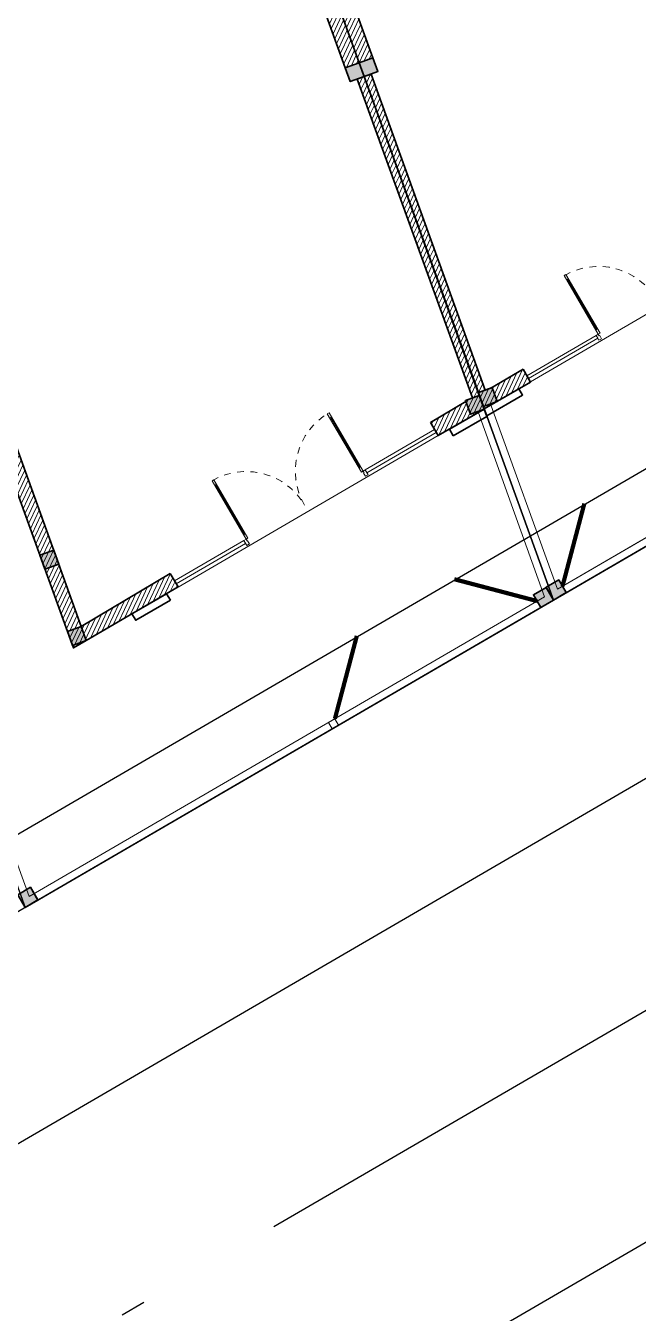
# Model space of a CAD drawing. Header units: millimetres. Extents: x 567980 to 569372, y 2065777 to 2066674.
# Drawn here: x 568719.97 to 568729.14, y 2066227.02 to 2066246.29 of the extents above; entities that cross this region are included whole.
import ezdxf

# ---------------------------------------------------------------- set-up
doc = ezdxf.new("R2010")
doc.units = ezdxf.units.MM
for name, pattern in [('ACAD_ISO10W100', [18.5, 12, -3, 0.5, -3]), ('CENTER', [3, 1.5, -0.5, 0.5, -0.5]), ('HIDDEN2', [0.1875, 0.125, -0.0625])]:
    doc.linetypes.add(name, pattern=pattern)
for name, color, linetype, lineweight in [('A-COT VACH', 2, 'Continuous', 35), ('A-CUA', 25, 'Continuous', 5), ('A-HATCH', 251, 'Continuous', 5), ('A-NET THAY', 125, 'Continuous', 18), ('A-TUONG', 255, 'Continuous', 35), ('boDnv', 54, 'Continuous', 25), ('i_Cua', 252, 'Continuous', 13)]:
    doc.layers.add(name, color=color, linetype=linetype, lineweight=lineweight)
for name, color, linetype in [('ChiaLo', 128, 'CENTER'), ('datOlienke', 42, 'Continuous'), ('LogDg', 7, 'Continuous'), ('LoLK', 6, 'Continuous'), ('QUYEN', 7, 'Continuous'), ('TimDg', 222, 'Continuous'), ('ViaHeS', 32, 'Continuous')]:
    doc.layers.add(name, color=color, linetype=linetype)
doc.styles.add('rms', font='romans.shx', dxfattribs={"width": 0.7, "bigfont": 'vns.shx'})
doc.linetypes.add('ADL', pattern='A,0.125,-0.15,["++",rms,S=0.5,R=0,X=0,Y=-0.2245],-1.35,1.125', length=2.75)
pattern_1 = [(45.000061, (-261.709484, 750.471243), (-0.039774799, 0.039774714), [])]
pattern_2 = [(45.000061, (-272.24586, 729.718506), (-0.039774799, 0.039774714), [])]

# ---------------------------------------------------------------- blocks, each defined once
blk = doc.blocks.new('NEN')
at = {"layer": 'boDnv', "color": 10, "linetype": 'ADL', "ltscale": 0.25}
blk.add_lwpolyline([(9.135, -145.213), (3.993, -143.345), (-37.434, -28.806), (-34.864, -22.833), (-8.048, -11.144), (-2.559, -13.506), (37.289, -123.679), (34.915, -130.214)], close=True, dxfattribs=at)
at = {"layer": 'ChiaLo', "ltscale": 5}
blk.add_lwpolyline([(30.389, -134.004), (25.268, -119.843)], dxfattribs=at)
at = {"layer": 'datOlienke'}
blk.add_lwpolyline([(9.234, -146.312), (3.211, -144.125), (-38.509, -28.774), (-35.626, -22.074), (-8.05, -10.054), (-1.766, -12.758), (38.353, -123.68), (35.731, -130.896)], close=True, dxfattribs=at)
at = {"layer": 'LogDg'}
for points in [[(-9.552, -7.434), (-39.866, -20.643, 0.395629), (-44.194, -30.698), (-2.582, -145.746, 0.467936), (8.964, -149.94), (37.955, -133.073, 0.362457), (41.455, -123.437), (1.167, -12.047, 0.433046)], [(102.332, -147.108), (88.886, -120.223, 0.432836), (77.708, -116.887), (8.523, -157.138, 0.362457), (5.023, -166.774), (15.394, -195.448, 0.467936), (26.94, -199.642), (99.2, -157.601, 0.395833)]]:
    blk.add_lwpolyline(points, format="xyb", close=True, dxfattribs=at)
at = {"layer": 'LoLK'}
for points in [[(38.353, -123.68), (35.612, -116.102), (25.268, -119.843), (30.389, -134.004), (35.731, -130.896)], [(25.268, -119.843), (16.804, -122.904), (22.483, -138.604), (30.389, -134.004)]]:
    blk.add_lwpolyline(points, close=True, dxfattribs=at)
at = {"layer": 'TimDg', "linetype": 'ACAD_ISO10W100', "ltscale": 0.75}
blk.add_lwpolyline([(-358.633, -282.039), (-15.318, -166.825, 0.050829), (-9.777, -164.314), (222.735, -29.039)], format="xyb", dxfattribs=at)
at = {"layer": 'ViaHeS'}
blk.add_lwpolyline([(9.234, -146.312), (3.211, -144.125), (-38.509, -28.774), (-35.626, -22.074), (-8.05, -10.054), (-1.766, -12.758), (38.353, -123.68), (35.731, -130.896)], close=True, dxfattribs=at)
blk = doc.blocks.new('NEN I02')
at = {"layer": 'datOlienke'}
blk.add_lwpolyline([(4.105, 4.919), (0, 0), (-122.664, 0), (-127.984, 4.99), (-129.908, 35.01), (-125.228, 40), (-7.274, 40), (-1.379, 35.081)], close=True, dxfattribs=at)
at = {"layer": 'LoLK'}
for points in [[(-7.274, 40), (-15.332, 40), (-15.332, 29), (-0.274, 29), (-1.379, 35.081)], [(-15.332, 29), (-15.332, 20), (1.363, 20), (-0.274, 29)]]:
    blk.add_lwpolyline(points, close=True, dxfattribs=at)
blk = doc.blocks.new('cot 220')
at = {"layer": 'A-COT VACH'}
h = blk.add_hatch(color=256, dxfattribs=at)
h.dxf.hatch_style = 1
h.paths.add_polyline_path([(110, 110), (-110, 110), (-110, -110), (110, -110)])
blk.add_lwpolyline([(-110, -110), (110, -110), (110, 110), (-110, 110)], close=True, dxfattribs=at)
blk = doc.blocks.new('C I4')
at = {"layer": 'A-NET THAY'}
for points in [[(0, 3049), (0, 0), (6081, 1106), (11000, 7000), (11000, 15058), (0, 15058), (0, 13058)], [(110, 3049), (110, 132), (6022, 1207), (10890, 7040), (10890, 14948), (110, 14948), (110, 13058)]]:
    blk.add_lwpolyline(points, dxfattribs=at)
blk.add_lwpolyline([(3768, 685), (3660, 666), (3640, 774), (3749, 793)], close=True, dxfattribs=at)
at = {"layer": 'QUYEN'}
for points in [[(3640, 774, 62.5, 62.5, 0), (2587, 1503, 0, 0, 0.192739), (2410, 550, 0, 0, 1.782882)], [(197, 148, 62.5, 62.5, 0), (926, 1201, 0, 0, -0.192739), (1427, 371, 0, 0, -1.782882)]]:
    blk.add_lwpolyline(points, format="xyseb", dxfattribs=at)
at = {"layer": 'A-COT VACH', "xscale": -1}
for p in [(110, 14948), (5500, 14948), (10890, 14948), (10890, 10948), (10890, 7110)]:
    blk.add_blockref('cot 220', p, dxfattribs=at)
for p, rotation in [((8456, 4124), 320.1532097342908), ((5953, 1194), 10.30641947380582), ((89, 128), 10.30641947380582)]:
    blk.add_blockref('cot 220', p, dxfattribs=dict(at, rotation=rotation))
blk = doc.blocks.new('*U525')
for p, q in [((90, -100), (50, -100)), ((70, -100), (70, -1250)), ((2710, -100), (2750, -100)), ((2730, -100), (2730, -1250)), ((90, -1250), (50, -1250)), ((2710, -1250), (2750, -1250))]:
    blk.add_line(p, q)
for points in [[(0, 113), (60, 113), (60, 40), (50, 40), (50, 0), (0, 0)], [(50, 0), (90, 0), (90, -1350), (50, -1350)], [(2750, 0), (2710, 0), (2710, -1350), (2750, -1350)], [(2800, 113), (2740, 113), (2740, 40), (2750, 40), (2750, 0), (2800, 0)]]:
    blk.add_lwpolyline(points, close=True)
at = {"linetype": 'HIDDEN2'}
for centre, start, end in [((50, 0), 270, 0), ((2750, 0), 180, 270)]:
    blk.add_arc(centre, 1350, start, end, dxfattribs=at)
blk = doc.blocks.new('cua 4500')
at = {"layer": 'A-CUA'}
for points in [[(0, 0), (1200, 0), (1200, 50), (0, 50)], [(4500, 0), (3300, 0), (3300, 50), (4500, 50)]]:
    blk.add_lwpolyline(points, close=True, dxfattribs=at)
at = {"layer": 'A-NET THAY'}
blk.add_line((0, -59), (4500, -54), dxfattribs=at)
at = {"layer": 'A-CUA', "extrusion": (-8.26284e-10, -2.67043e-10, -1), "xscale": 0.7500000000000006, "yscale": 0.7500000000000006, "zscale": -0.7500000000000004, "rotation": 180.0016627943368}
blk.add_blockref('*U525', (-1200, 50, 0), dxfattribs=at)
blk = doc.blocks.new('cum t1 dh i')
at = {"layer": 'A-HATCH'}
h = blk.add_hatch(dxfattribs=at)
h.set_pattern_fill('ANSI31', color=256, scale=0.45, angle=0.0001)
h.set_pattern_definition(pattern_2)
h.paths.add_polyline_path([(28.78, -2.227), (29, -2.227), (29, -6.507), (28.78, -6.507)])
h = blk.add_hatch(dxfattribs=at)
h.set_pattern_fill('ANSI31', color=256, scale=0.45, angle=0.0001)
h.set_pattern_definition(pattern_1)
h.paths.add_polyline_path([(29, -2.227), (29.22, -2.227), (29.22, -6.507), (29, -6.507)])
h = blk.add_hatch(dxfattribs=at)
h.set_pattern_fill('ANSI31', color=256, scale=0.45, angle=0.0001)
h.set_pattern_definition(pattern_2)
h.paths.add_polyline_path([(28.89, -6.727), (29, -6.727), (28.998, -11.801), (28.888, -11.801)])
h = blk.add_hatch(dxfattribs=at)
h.set_pattern_fill('ANSI31', color=256, scale=0.45, angle=0.0001)
h.set_pattern_definition(pattern_1)
h.paths.add_polyline_path([(29.11, -6.727), (29, -6.727), (29, -11.756), (29.11, -11.756)])
h = blk.add_hatch(dxfattribs=at)
h.set_pattern_fill('ANSI31', color=256, scale=0.45, angle=0.0001)
h.set_pattern_definition(pattern_2)
h.paths.add_polyline_path([(22.22, -9.297), (22, -9.297), (22, -13.029), (22.22, -13.029)])
h = blk.add_hatch(dxfattribs=at)
h.set_pattern_fill('ANSI31', color=256, scale=0.45, angle=0.0001)
h.set_pattern_definition(pattern_1)
h.paths.add_polyline_path([(29.748, -11.656), (29.2, -11.756), (29, -11.756), (29, -12.016), (29.787, -11.873)])
h = blk.add_hatch(dxfattribs=at)
h.set_pattern_fill('ANSI31', color=256, scale=0.45, angle=0.0001)
h.set_pattern_definition([(45.000061, (-272.24729, 729.73194), (-0.039774799, 0.039774714), [])])
h.paths.add_polyline_path([(28.172, -11.931), (28.213, -12.157), (28.998, -12.019), (28.998, -11.911), (28.998, -11.801), (28.778, -11.801), (28.778, -11.819)])
h = blk.add_hatch(dxfattribs=at)
h.set_pattern_fill('ANSI31', color=256, scale=0.45, angle=0.0001)
h.set_pattern_definition([(45.000061, (-272.24488, 729.736884), (-0.039774799, 0.039774714), [])])
h.paths.add_polyline_path([(23.744, -12.732), (23.786, -12.964), (22.22, -13.249), (22, -13.289), (22, -13.029), (22.22, -13.029)])
blk.add_lwpolyline([(29, -12.016), (29, -11.756), (29.2, -11.756)], dxfattribs=at)
at = {"layer": 'A-NET THAY'}
for points in [[(29, -2.453), (29, 0), (20, 0), (20, -16.695), (29, -15.058), (29, -12.009)], [(28.89, -2.453), (28.89, -0.11), (20.11, -0.11), (20.11, -16.563), (28.89, -14.967), (28.9, -12.027)]]:
    blk.add_lwpolyline(points, dxfattribs=at)
blk.add_lwpolyline([(25.232, -15.744), (25.34, -15.724), (25.32, -15.616), (25.212, -15.635)], close=True, dxfattribs=at)
at = {"layer": 'A-TUONG'}
for p, q in [((29.748, -11.656), (29.787, -11.873)), ((29.787, -11.873), (29.748, -11.656)), ((29.776, -11.814), (29.768, -11.765))]:
    blk.add_line(p, q, dxfattribs=at)
at = {"layer": 'A-TUONG', "elevation": 0}
blk.add_lwpolyline([(30.145, -2), (29, -2), (29, -12.009)], dxfattribs=at)
at = {"layer": 'A-TUONG'}
for points in [[(28.78, -2.227), (29, -2.227), (29, -6.507), (28.78, -6.507)], [(29, -2.227), (29.22, -2.227), (29.22, -6.507), (29, -6.507)], [(28.89, -6.727), (29, -6.727), (28.998, -11.801), (28.888, -11.801)], [(29.11, -6.727), (29, -6.727), (29, -11.756), (29.11, -11.756)], [(22.22, -9.297), (22, -9.297), (22, -13.029), (22.22, -13.029)], [(29.748, -11.656), (29.2, -11.756), (29, -11.756), (29, -12.016), (29.787, -11.873)], [(28.172, -11.931), (28.213, -12.157), (28.998, -12.019), (28.998, -11.911), (28.998, -11.801), (28.778, -11.801), (28.778, -11.819)], [(29, -12.128), (29, -12.016), (29.59, -11.909), (29.61, -12.017)], [(28.427, -12.235), (28.407, -12.124), (28.997, -12.02), (28.998, -12.134)], [(23.744, -12.732), (23.786, -12.964), (22.22, -13.249), (22, -13.289), (22, -13.029), (22.22, -13.029)], [(23.609, -13.108), (23.589, -13), (22.998, -13.107), (23.018, -13.216)]]:
    blk.add_lwpolyline(points, close=True, dxfattribs=at)
for points in [[(29.22, -11.752), (29.22, -11.752)], [(29.787, -11.873), (29, -12.016)]]:
    blk.add_lwpolyline(points, dxfattribs=at)
at = {"layer": 'QUYEN'}
for points in [[(28.764, -14.989, 0.0625, 0.0625, 0), (27.71, -14.26, 0, 0, 0.192739), (27.534, -15.213, 0, 0, 1.782882)], [(25.32, -15.616, 0.0625, 0.0625, 0), (26.05, -14.562, 0, 0, -0.192739), (26.55, -15.392, 0, 0, -1.782882)]]:
    blk.add_lwpolyline(points, format="xyseb", dxfattribs=at)
at = {"layer": 'A-COT VACH'}
for p, xscale, yscale, zscale, rotation in [((28.89, -6.617), -0.001, 0.001, 0.001, 6.109128234503596e-05), ((29.11, -6.617), 0.001, 0.001, 0.001, 6.109128234503596e-05), ((22.11, -11.924), 0.001, 0.001, 0.001, 6.109128234503596e-05), ((28.888, -11.911), -0.001, 0.001, 0.001, 6.109128234503596e-05), ((29.11, -11.866), 0.001, 0.001, 0.001, 6.109128234503596e-05), ((22.11, -13.139), -0.001, 0.001, 0.001, 6.109128234503596e-05), ((28.872, -14.97), 0.0009999999999999998, 0.0009999999999999998, 0.0009999999999999998, 10.30641946549275), ((20.089, -16.567), 0.0009999999999999998, 0.0009999999999999998, 0.0009999999999999998, 10.30641946549275)]:
    blk.add_blockref('cot 220', p, dxfattribs=dict(at, xscale=xscale, yscale=yscale, zscale=zscale, rotation=rotation))
at = {"layer": 'A-NET THAY', "xscale": 0.001, "yscale": 0.001, "zscale": 0.001}
blk.add_blockref('C I4', (29, -15.058), dxfattribs=at)
at = {"layer": 'i_Cua', "xscale": 0.001, "yscale": 0.001, "zscale": 0.001, "rotation": 10.30648055879388}
for p in [(29.776, -11.814), (23.776, -12.908)]:
    blk.add_blockref('cua 4500', p, dxfattribs=at)
blk = doc.blocks.new('MBT1 IO2')
at = {"layer": 'LoLK', "rotation": 89.99993890871768}
blk.add_blockref('cum t1 dh i', (-15.332, -0.001), dxfattribs=at)
at = {"layer": 'LoLK'}
blk.add_blockref('NEN I02', (0, 0), dxfattribs=at)
blk = doc.blocks.new('CUM CONG A10.9.9.1.8')
at = {"layer": 'A-NET THAY'}
for points in [[(29, -2.453), (29, 0), (20, 0), (20, -16.695), (29, -15.058), (29, -12.009)], [(28.89, -2.453), (28.89, -0.11), (20.11, -0.11), (20.11, -16.563), (28.89, -14.967), (28.9, -12.027)]]:
    blk.add_lwpolyline(points, dxfattribs=at)
at = {"layer": 'QUYEN'}
for points in [[(28.764, -14.989, 0.0625, 0.0625, 0), (27.71, -14.26, 0, 0, 0.192739), (27.534, -15.213, 0, 0, 1.782882)], [(25.32, -15.616, 0.0625, 0.0625, 0), (26.05, -14.562, 0, 0, -0.192739), (26.55, -15.392, 0, 0, -1.782882)]]:
    blk.add_lwpolyline(points, format="xyseb", dxfattribs=at)
at = {"layer": 'A-COT VACH', "xscale": 0.001, "yscale": 0.001, "zscale": 0.001, "rotation": 10.30641946549278}
for p in [(28.872, -14.97), (20.089, -16.567)]:
    blk.add_blockref('cot 220', p, dxfattribs=at)
at = {"layer": 'A-NET THAY', "xscale": 0.001, "yscale": 0.001, "zscale": 0.001}
blk.add_blockref('C I4', (29, -15.058), dxfattribs=at)
blk = doc.blocks.new('MB CONG KHU A')
at = {"layer": 'LoLK', "rotation": 19.88421774950428}
blk.add_blockref('CUM CONG A10.9.9.1.8', (-49.402, 1.343), dxfattribs=at)

msp = doc.modelspace()

# ---------------------------------------------------------------- block references
at = {"layer": 'boDnv'}
msp.add_blockref('NEN', (568697.481, 2066371.697), dxfattribs=at)

# ---------------------------------------------------------------- next in the draw order: block references
at = {"layer": 'LoLK', "rotation": 289.8842788556047}
msp.add_blockref('MBT1 IO2', (568700.692, 2066227.573), dxfattribs=at)

# ---------------------------------------------------------------- next in the draw order: block references
at = {"layer": 'LoLK'}
msp.add_blockref('MB CONG KHU A', (568744.879, 2066240.648), dxfattribs=at)

doc.saveas('drawing.dxf')
